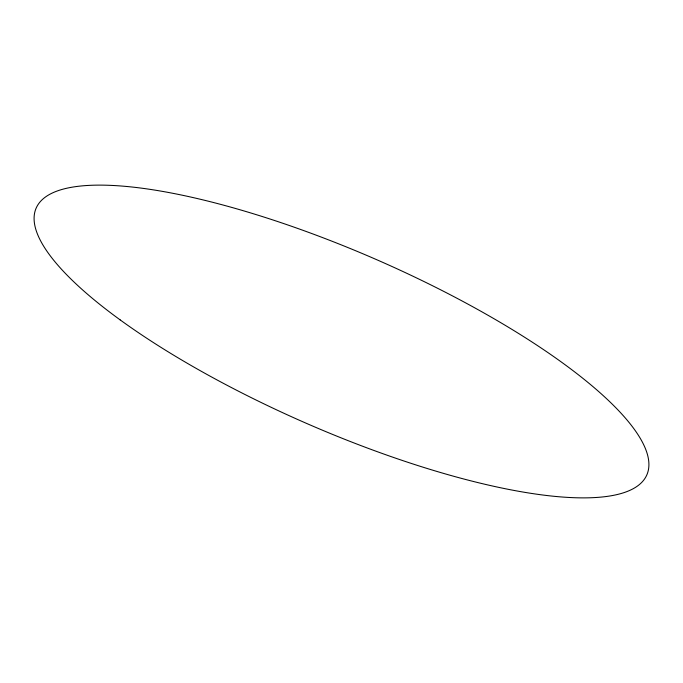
<?xml version="1.0" encoding="UTF-8"?>
<svg xmlns="http://www.w3.org/2000/svg" width="683" height="683" viewBox="0 0 683 683"><rect width="100%" height="100%" fill="white"/><g stroke="black" fill="none" stroke-linecap="round" stroke-linejoin="round"><path stroke-width="1.02" d="M120.148 319.883A333.193 89.046 23.6 0 0 636.906 486.433A333.193 89.046 23.6 0 0 267.446 218.184A333.193 89.046 23.6 0 0 120.148 319.883"/></g></svg>
